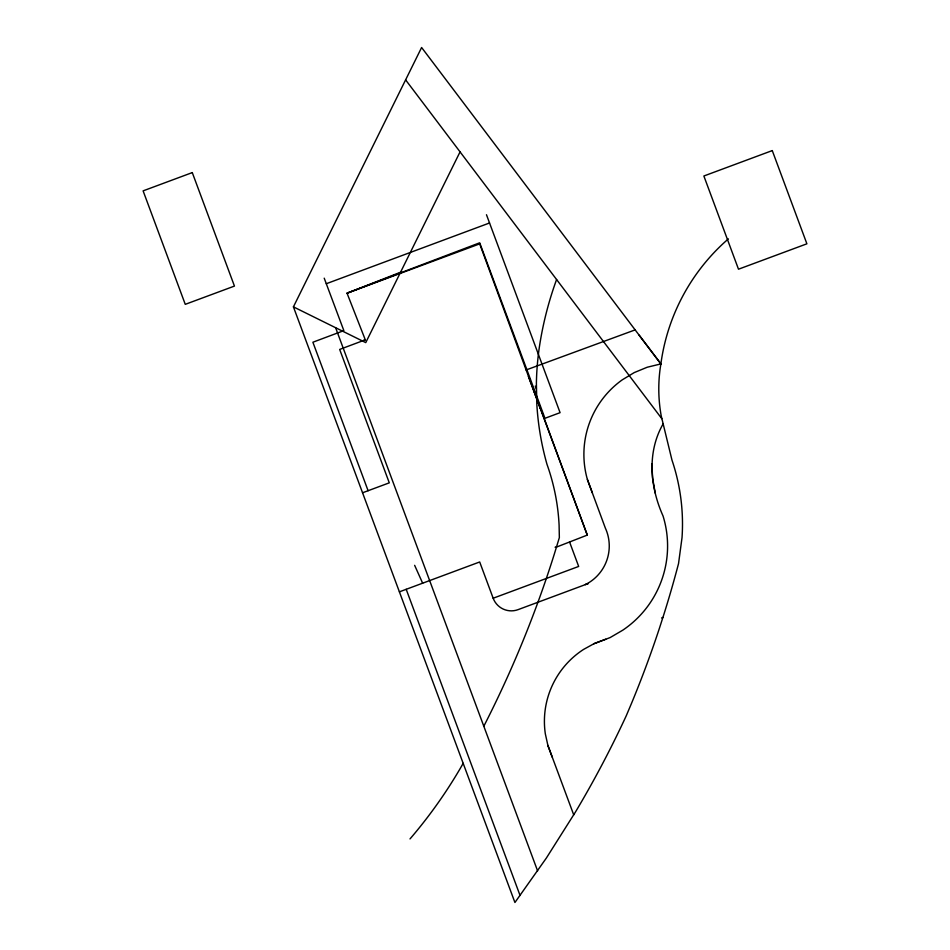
<?xml version="1.0" encoding="UTF-8"?>
<svg xmlns="http://www.w3.org/2000/svg" width="950" height="950" viewBox="0 0 950 950"><rect width="100%" height="100%" fill="white"/><g stroke="black" fill="none" stroke-linecap="round" stroke-linejoin="round"><path stroke-width="1.43" d="M639.136 335.172L660.891 363.85L660.167 368.564A150.931 150.931 0 0 0 661.236 415.969L671.982 460.121A199.678 199.678 0 0 1 682.029 537.617L678.538 563.576A1078.666 1078.666 0 0 1 663.646 615.137L659.538 627.903A1078.666 1078.666 0 0 1 631.512 703.344L626.288 715.706A1049.275 1049.275 0 0 1 575.462 812.001L546.369 858.04L514.924 902.5L293.419 306.862L421.61 47.5L660.879 363.921L647.223 367.234L634.232 372.59L622.214 379.869A91.627 91.627 0 0 0 587.397 479.501L592.289 492.753M460.061 151.869L365.762 342.617L293.419 306.862M463.173 763.337L460.596 767.849A481.317 481.317 0 0 1 410.008 838.921M663.112 423.926C646.796 452.224 650.049 487.029 663.017 515.909A101.472 101.472 0 0 1 622.737 630.206L610.114 637.581L593.893 643.756M362.473 340.991L365.299 339.827L347.035 293.194L400.567 272.223M556.451 547.093L587.29 535.087L534.102 391.139M661.592 617.963L662.898 617.464M326.289 283.729L489.535 222.977M365.299 339.827L339.673 349.434L389.286 482.838L362.556 492.777M605.72 639.243L594.273 643.542L583.561 649.432A85.607 85.607 0 0 0 545.324 733.828L547.972 745.774L552.283 757.209M540.408 408.738L479.691 243.865L347.035 293.194L479.691 242.796L544.956 418.297L560.084 412.668L486.471 214.724M660.286 364.076L660.891 363.85M399.392 591.838L479.691 561.972L493.169 598.227A19.368 19.368 0 0 0 518.082 609.639L588.252 583.538L585.414 584.594A43.142 43.142 0 0 0 605.34 528.058L587.397 479.501M555.097 547.236L556.581 546.689M493.169 598.227L578.669 566.438L569.572 541.987M526.051 369.989L635.146 329.887M405.614 79.871L661.77 418.629M414.639 565.333L422.643 583.193M324.211 278.172L343.853 330.624L312.883 342.226L368.101 490.723M535.278 386.092L536.406 389.168M528.39 376.354L587.29 535.087M547.865 745.334L573.717 814.851M335.611 327.714L537.605 870.889M406.196 589.297L520.066 895.494M655.227 493.086L652.579 478.099L651.914 463.897M660.879 363.921A201.02 200.842 -90 0 1 728.389 238.877M483.811 726.227A1108.567 1108.567 0 0 0 554.396 553.826L559.348 537.617L559.099 525.16A211.375 211.375 0 0 0 546.974 464.289A279.811 279.811 0 0 1 536.809 403.869L536.394 383.42A279.811 279.811 0 0 1 540.051 342.689A349.683 349.683 0 0 1 556.593 279.526M192.28 172.591L143.106 190.867L185.262 304.344L234.448 286.081L192.28 172.591M772.267 150.587L703.867 175.999L738.494 269.206L806.894 243.806L772.267 150.587"/></g></svg>
